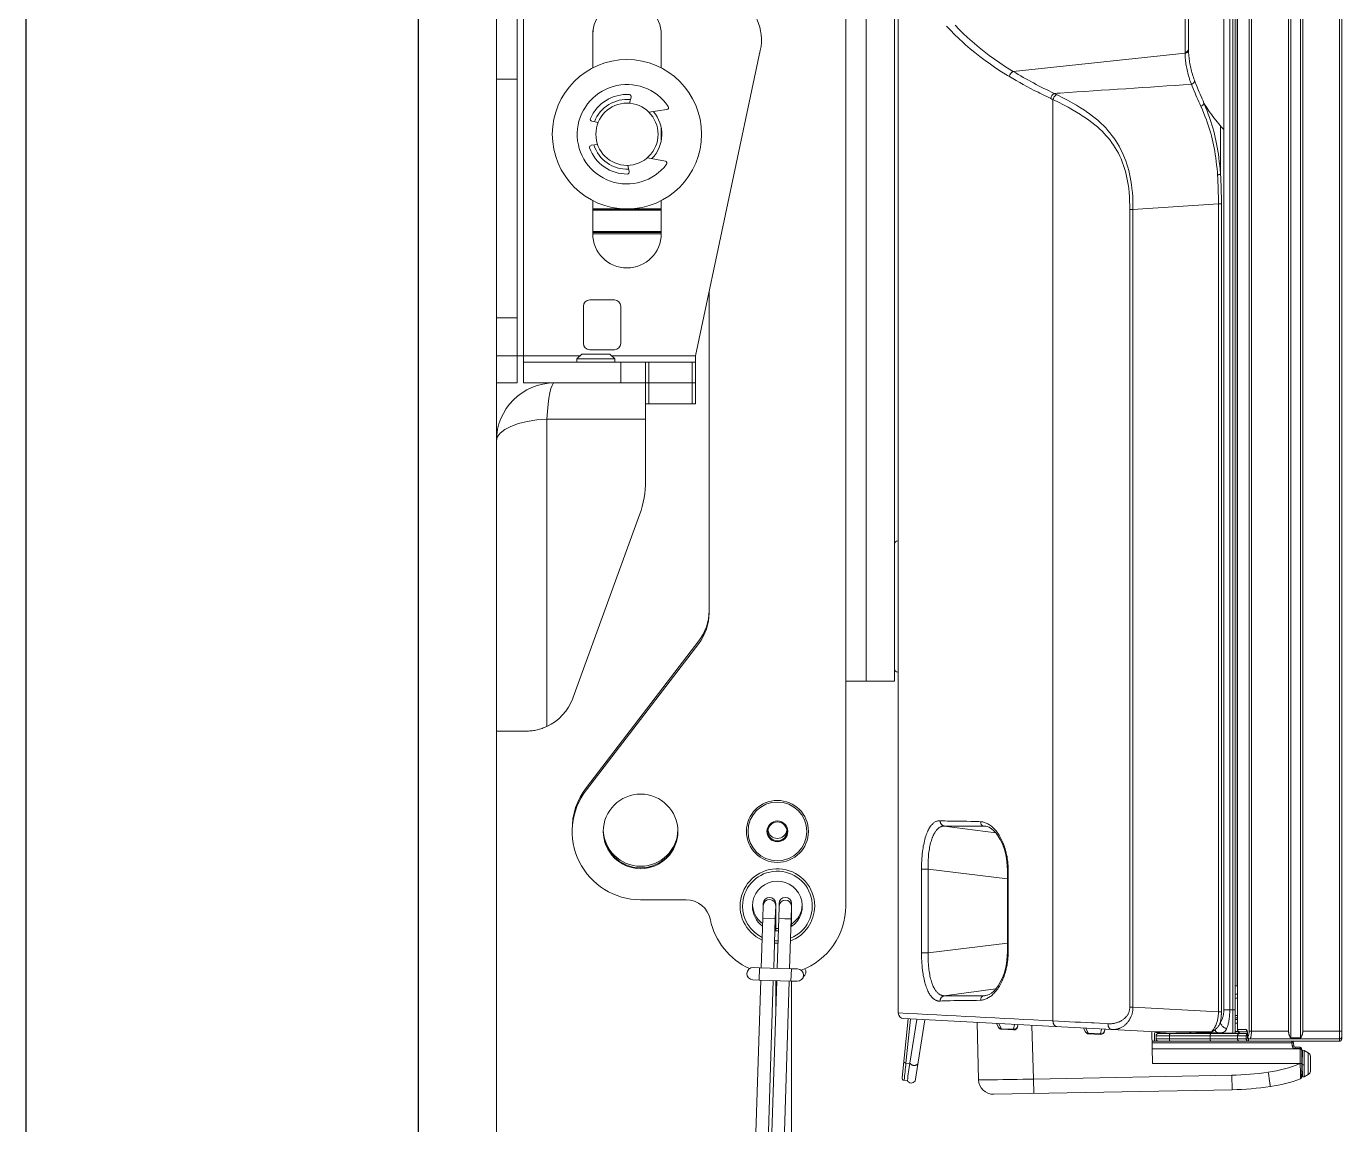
# Model space of a CAD drawing. Header units: millimetres. Extents: x -71336 to -35435, y -26189 to 22712.
# Drawn here: x -63671 to -63503.1, y -17579.9 to -17439.7 of the extents above; entities that cross this region are included whole.
import ezdxf

# ---------------------------------------------------------------- set-up
doc = ezdxf.new("R2010")
doc.units = ezdxf.units.MM
doc.layers.add('SC - Containment', color=30, linetype='Continuous')
doc.layers.add('SC - Equipment', color=7, linetype='Continuous', lineweight=13)

# ---------------------------------------------------------------- blocks, each defined once
blk = doc.blocks.new('SONY FW-49XE8001 - SIDE')
at = {"layer": 'SC - Equipment'}
for points in [[(-50.74, -159.98), (-50.78, -159.94), (-50.81, -159.91), (-50.83, -159.87), (-50.86, -159.83), (-50.89, -159.78), (-50.91, -159.72), (-50.94, -159.67), (-50.96, -159.61), (-50.98, -159.54), (-50.99, -159.48), (-51.01, -159.41), (-51.02, -159.34), (-51.03, -159.27), (-51.03, -159.19), (-51.03, -159.11), (-51.03, -159.11), (-51.03, 472.09, 0.028269)], [(-56.01, 473.59), (-56.01, -160.11, 0.414296), (-55.71, -160.41), (-31.81, -160.41)], [(-43.95, -159.21), (-43.95, -159.21), (-43.01, -159.21, 0.414369), (-42.71, -158.91), (-42.71, 468.45, 0.070482), (-42.72, 468.53), (-44.2, 473.67, 0.335075), (-44.48, 473.89), (-49.23, 473.89)], [(-49.52, -159.98), (-49.49, -159.94), (-49.46, -159.91), (-49.43, -159.87), (-49.41, -159.83), (-49.38, -159.78), (-49.35, -159.72), (-49.33, -159.67), (-49.31, -159.61), (-49.29, -159.54), (-49.27, -159.48), (-49.26, -159.41), (-49.25, -159.34), (-49.24, -159.27), (-49.23, -159.19), (-49.23, -159.11), (-49.23, -159.11), (-49.23, 472.09, -0.028269)], [(-44.28, -160.11), (-44.3, -160.11), (-44.31, -160.1), (-44.32, -160.1), (-44.33, -160.08), (-44.34, -160.07), (-44.36, -160.04), (-44.36, -160.04), (-44.38, -159.99), (-44.39, -159.95), (-44.41, -159.91), (-44.42, -159.86), (-44.42, -159.82), (-44.44, -159.72), (-44.46, -159.62), (-44.47, -159.51), (-44.47, -159.5), (-44.48, -159.39), (-44.48, -159.29), (-44.48, -159.18), (-44.48, -159.11), (-44.45, 472.59, -0.194205)], [(-43.99, -159.4, -0.014598), (-43.98, -159.29, -0.012703), (-43.97, -159.18), (-43.96, -159.16), (-43.96, -159.13), (-43.95, -159.1), (-43.94, -159.07), (-43.93, -159.04), (-43.92, -159.01), (-43.9, -158.98), (-43.9, -158.98), (-43.89, -158.96), (-43.87, -158.94), (-43.86, -158.93), (-43.85, -158.92), (-43.84, -158.91), (-43.82, -158.91), (-42.72, -158.91), (-42.72, 467.88), (-42.72, 467.88), (-43.86, 471.85, 0.020571), (-43.9, 471.98, 0.024263), (-43.94, 472.08)], [(-42.11, 190.73), (-42.41, 190.77), (-42.41, -159.39), (-32.31, -159.21), (-0.12, -157.52, 0.398867), (0.59, -156.78), (0.59, 131.08, 0.198915), (-14.05, 166.43), (-36.31, 188.69, -0.198753), (-36.46, 189.05)], [(-36.46, -33.71), (-36.46, 189.45, 0.378837), (-37.34, 190.45), (-42.11, 191.03), (-42.11, -159.38)], [(-19.61, -39.53, -0.000709), (-19.32, -39.39, 0.025572), (-14.09, -36.58), (-13.85, -36.44), (-13.11, -35.97), (-12.39, -35.5), (-11.7, -35.02), (-11.02, -34.53), (-10.37, -34.03), (-9.74, -33.53), (-9.13, -33.03), (-8.55, -32.51), (-8.26, -32.26), (-7.7, -31.74), (-7.17, -31.21), (-6.66, -30.68)], [(-28.96, -54.21), (-29.37, -54.21), (-40.27, -53.49), (-40.66, -53.49), (-40.66, -156.64), (-40.27, -156.64), (-29.37, -156.07), (-28.96, -156.07), (-28.96, -54.21), (-28.96, -53.71), (-28.94, -53.13), (-28.91, -52.58), (-28.87, -52.05), (-28.82, -51.54), (-28.82, -51.51), (-28.75, -51.03), (-28.68, -50.58), (-28.6, -50.15), (-28.51, -49.74), (-28.41, -49.35), (-28.3, -48.97), (-28.18, -48.6), (-28.04, -48.23), (-27.89, -47.86), (-27.85, -47.75), (-27.68, -47.39), (-27.5, -47.03), (-27.32, -46.69), (-27.11, -46.34), (-26.9, -46.01), (-26.68, -45.69), (-26.45, -45.37), (-26.21, -45.07), (-25.96, -44.78), (-25.7, -44.5), (-25.42, -44.22), (-25.13, -43.94), (-24.82, -43.66), (-24.48, -43.38), (-24.13, -43.1), (-23.74, -42.81), (-23.33, -42.52), (-22.89, -42.23), (-22.67, -42.09), (-22.16, -41.77), (-21.63, -41.46), (-21.08, -41.15), (-20.5, -40.83), (-19.88, -40.52), (-19.23, -40.2), (-19.16, -40.17, -0.001112), (-18.87, -40.03), (-18.46, -39.84), (-17.97, -39.6), (-17.48, -39.36), (-17.25, -39.24), (-16.77, -39), (-16.29, -38.75), (-15.83, -38.5), (-15.37, -38.25), (-14.91, -38), (-14.47, -37.75), (-14.02, -37.49), (-13.59, -37.23), (-13.35, -37.09), (-12.6, -36.62), (-11.87, -36.14), (-11.17, -35.66), (-10.49, -35.18), (-9.83, -34.68), (-9.19, -34.18), (-8.58, -33.68), (-7.98, -33.17), (-7.69, -32.9), (-7.13, -32.38), (-6.59, -31.86), (-6.07, -31.33), (-5.57, -30.79)], [(-36.02, -15.62), (-36.02, -34.11, -0.385142), (-36.46, -33.68)], [(-37.25, -37.81, 0.316132), (-36.83, -38.23), (-36.93, -38.48), (-37.04, -38.76), (-37.09, -38.87), (-37.17, -39.07), (-37.29, -39.35), (-37.41, -39.62), (-37.54, -39.9), (-37.66, -40.17), (-37.78, -40.45), (-37.9, -40.72), (-38.02, -41), (-38.23, -41.49), (-38.42, -41.94), (-38.59, -42.36), (-38.74, -42.75), (-38.81, -42.94), (-38.94, -43.32), (-39.07, -43.7), (-39.18, -44.07), (-39.29, -44.45), (-39.39, -44.82), (-39.49, -45.19), (-39.58, -45.57), (-39.66, -45.96), (-39.74, -46.35), (-39.81, -46.76), (-39.88, -47.18), (-39.94, -47.61), (-40, -48.06), (-40.05, -48.51), (-40.1, -48.98), (-40.14, -49.47), (-40.16, -49.77), (-40.2, -49.76), (-40.24, -49.76), (-40.27, -49.76), (-40.31, -49.75), (-40.35, -49.75), (-40.39, -49.74), (-40.43, -49.73), (-40.46, -49.72), (-40.47, -49.72), (-40.5, -49.71), (-40.54, -49.7), (-40.54, -43.52), (-40.5, -43.47), (-40.31, -43.25), (-40.13, -43.03), (-39.95, -42.81), (-39.92, -42.77), (-39.75, -42.55), (-39.58, -42.33), (-39.42, -42.11), (-39.26, -41.9), (-39.11, -41.68), (-38.97, -41.47), (-38.82, -41.26), (-38.69, -41.05), (-38.56, -40.84), (-38.43, -40.63), (-38.31, -40.35), (-38.19, -40.06), (-38.07, -39.78), (-37.95, -39.5), (-37.83, -39.22), (-37.71, -38.94), (-37.6, -38.66), (-37.51, -38.46), (-37.4, -38.17), (-37.35, -38.07), (-37.25, -37.81), (-37.22, -37.71), (-37.15, -37.52), (-37.08, -37.32), (-37.01, -37.12), (-36.95, -36.93), (-36.9, -36.73), (-36.84, -36.54), (-36.79, -36.34), (-36.75, -36.15), (-36.7, -35.95), (-36.66, -35.76), (-36.63, -35.57), (-36.59, -35.38), (-36.57, -35.19), (-36.54, -35), (-36.52, -34.81), (-36.5, -34.62), (-36.49, -34.43), (-36.47, -34.25), (-36.47, -34.06), (-36.46, -33.87), (-36.46, -33.81), (-36.46, -33.84), (-36.45, -33.87), (-36.44, -33.91), (-36.43, -33.94), (-36.42, -33.98), (-36.4, -34.01), (-36.38, -34.03), (-36.36, -34.06), (-36.33, -34.09), (-36.31, -34.12), (-36.27, -34.14), (-36.24, -34.16), (-36.21, -34.18), (-36.17, -34.2), (-36.13, -34.22), (-36.08, -34.23), (-36.04, -34.23), (-36.02, -34.24), (-14.09, -36.58), (-14.05, -36.6), (-14, -36.63), (-13.96, -36.66), (-13.92, -36.69), (-13.88, -36.72), (-13.84, -36.76), (-13.8, -36.8), (-13.77, -36.85), (-13.73, -36.9), (-13.7, -36.94), (-13.69, -36.97), (-13.66, -37.02), (-13.64, -37.07), (-13.62, -37.12), (-13.6, -37.18), (-13.59, -37.23)], [(-36.02, -34.11, -0.002582), (-36.02, -34.24), (-36.02, -34.31), (-36.03, -34.49), (-36.04, -34.68), (-36.05, -34.87), (-36.06, -35.06), (-36.08, -35.24), (-36.1, -35.43), (-36.13, -35.62), (-36.16, -35.8), (-36.19, -35.99), (-36.23, -36.18), (-36.27, -36.37), (-36.31, -36.57), (-36.35, -36.76), (-36.41, -36.95), (-36.46, -37.15), (-36.52, -37.34), (-36.58, -37.54), (-36.64, -37.73), (-36.71, -37.92), (-36.78, -38.12), (-36.83, -38.23, -0.000259), (-20.09, -39.34, -0.00013), (-19.32, -39.39, -0.203203), (-18.87, -40.03)], [(-38.02, -41, -0.265793), (-38.43, -40.63), (-38.63, -41.13), (-38.82, -41.6), (-38.98, -42.04), (-39.13, -42.45), (-39.17, -42.57), (-39.31, -42.98), (-39.44, -43.39), (-39.56, -43.79), (-39.67, -44.19), (-39.78, -44.6), (-39.87, -45), (-39.96, -45.41), (-40.05, -45.83), (-40.13, -46.26), (-40.2, -46.7), (-40.27, -47.16), (-40.34, -47.62), (-40.39, -48.1), (-40.45, -48.58), (-40.49, -49.09), (-40.53, -49.61), (-40.54, -49.7, 0.017129), (-40.66, -53.49)], [(-40.16, -49.77, 0.017353), (-40.27, -53.49), (-40.27, -156.64), (-40.27, -156.69), (-40.27, -156.81), (-40.27, -156.94), (-40.26, -157.06), (-40.25, -157.18), (-40.23, -157.3), (-40.21, -157.42), (-40.19, -157.54), (-40.17, -157.66), (-40.14, -157.77), (-40.11, -157.88), (-40.08, -157.99), (-40.04, -158.1), (-40, -158.21), (-39.97, -158.29), (-39.93, -158.39), (-39.88, -158.49), (-39.84, -158.57), (-39.79, -158.66), (-39.74, -158.74), (-39.69, -158.82), (-39.64, -158.89), (-39.59, -158.96), (-39.54, -159.03), (-39.48, -159.09), (-39.43, -159.15), (-39.37, -159.21), (-39.37, -159.21), (-39.37, -159.22), (-39.38, -159.23), (-39.38, -159.25), (-39.39, -159.26), (-39.39, -159.27), (-39.4, -159.28), (-39.4, -159.29), (-39.41, -159.3), (-39.42, -159.31), (-39.43, -159.32), (-39.43, -159.32), (-39.43, -159.32), (-39.43, -159.33), (-39.44, -159.33), (-39.44, -159.33), (-39.44, -159.33), (-39.45, -159.33), (-39.45, -159.33), (-39.45, -159.34), (-39.46, -159.34), (-39.46, -159.34)], [(0.59, -113.3), (0.62, -113.3, 0.399046), (1.09, -112.8), (1.09, -97, 0.399067), (0.62, -96.5), (0.59, -96.5)], [(-9.91, -132.37, -0.351518), (-10.3, -132.93, 0.039083), (-10.58, -132.95)], [(-10.59, -154.57, 0.038751), (-10.31, -154.6, -0.352028), (-9.91, -155.16)], [(0.59, -156.78, -0.000003), (-19.16, -157.8), (-19.16, -157.82), (-19.17, -157.88), (-19.17, -157.94), (-19.18, -158), (-19.19, -158.05), (-19.2, -158.1), (-19.21, -158.15), (-19.23, -158.2), (-19.25, -158.24), (-19.28, -158.28), (-19.3, -158.32), (-19.33, -158.36), (-19.36, -158.39), (-19.39, -158.42), (-19.43, -158.45), (-19.46, -158.48), (-19.49, -158.5), (-19.53, -158.51), (-19.56, -158.53), (-19.6, -158.54), (-19.63, -158.54), (-19.66, -158.55)], [(-0.68, -157.55), (0.11, -165.06, -0.4246), (-0.17, -165.39), (-0.57, -165.42, -0.580443), (-1.55, -165.49), (-2.79, -157.66)], [(-0.57, -165.42, -0.000074), (-0.9, -163.19), (-1.79, -157.61)], [(-56.01, -159.81, 0.414213), (-55.71, -160.11), (-44.28, -160.11, 0.414213), (-43.98, -159.81), (-43.98, -159.51), (-43.98, -159.43), (-43.97, -159.34), (-43.96, -159.26), (-43.95, -159.2), (-43.94, -159.16), (-43.93, -159.13), (-43.93, -159.12)], [(-9.47, -158.01), (-9.66, -165.32, -0.412206), (-11.6, -167.17), (-42.01, -166.59, -0.030766), (-46.91, -166.19, -0.052503), (-50.75, -165.22, -0.307135), (-50.88, -165.04), (-50.91, -164.11), (-50.91, -161.58), (-50.91, -161.56), (-50.9, -161.35, -0.398855), (-50.7, -161.16), (-50.08, -161.16, 0.399114), (-49.88, -160.97), (-49.86, -160.6, -0.398731), (-49.66, -160.41)], [(-44.2, -159.11), (-44.19, -159.17), (-44.19, -159.24), (-44.19, -159.32), (-44.18, -159.39), (-44.17, -159.47), (-44.15, -159.54), (-44.13, -159.61), (-44.13, -159.64), (-44.12, -159.67), (-44.1, -159.71), (-44.09, -159.73), (-44.07, -159.76), (-44.06, -159.77), (-44.05, -159.78), (-44.03, -159.8), (-44.02, -159.8), (-44.01, -159.81), (-43.98, -159.81), (-43.99, -159.81), (-43.99, -159.51), (-43.98, -159.51, -0.012815), (-43.98, -159.44), (-43.96, -159.46), (-43.93, -159.48), (-43.91, -159.5), (-43.89, -159.52), (-43.87, -159.55), (-43.86, -159.58), (-43.84, -159.61), (-43.84, -159.62), (-43.83, -159.65), (-43.82, -159.68), (-43.82, -159.71), (-43.82, -160.11), (-43.82, -160.14), (-43.83, -160.17), (-43.83, -160.19), (-43.84, -160.22), (-43.85, -160.25), (-43.87, -160.27), (-43.89, -160.3), (-43.91, -160.32), (-43.93, -160.34), (-43.95, -160.36), (-43.98, -160.38), (-43.99, -160.38), (-44.02, -160.4), (-44.05, -160.4), (-44.08, -160.41), (-44.11, -160.41), (-44.11, -160.05)], [(-43.98, -159.41), (-32.61, -159.41, -0.414187), (-32.31, -159.71), (-32.31, -160.11, -0.414187), (-32.61, -160.41)], [(-42.41, -159.14), (-42.45, -159.14), (-42.49, -159.14), (-42.52, -159.14), (-42.56, -159.15), (-42.6, -159.15), (-42.64, -159.15), (-42.67, -159.15), (-42.7, -159.16), (-42.74, -159.17), (-42.75, -159.17), (-42.75, -159.17), (-42.76, -159.17), (-42.77, -159.17), (-42.78, -159.18), (-42.97, -159.36), (-42.97, -159.37), (-42.97, -159.37), (-42.98, -159.37), (-42.98, -159.38), (-42.98, -159.38), (-42.98, -159.38), (-42.98, -159.39), (-42.98, -159.39), (-42.98, -159.39), (-42.98, -159.4), (-43.01, -159.41, -0.414442), (-42.71, -159.71), (-42.71, -160.11, -0.414442), (-43.01, -160.41)], [(-38.71, -159.4, 0.064189), (-38.97, -159.41), (-38.97, -159.36), (-40.28, -159.36)], [(-23.05, -158.73), (-23.29, -159.19, -0.267962), (-23.71, -159.46), (-25.23, -159.54, -0.38377), (-25.75, -159.12), (-25.79, -158.87)], [(-25.76, -159.05, 0.384862), (-25.24, -159.46, 0.001299), (-25.23, -159.54)], [(-23.25, -159.12), (-23.27, -159.15), (-23.3, -159.19), (-23.32, -159.22), (-23.33, -159.23), (-23.36, -159.26), (-23.39, -159.28), (-23.43, -159.31), (-23.46, -159.33), (-23.5, -159.34), (-23.54, -159.36), (-23.58, -159.37), (-23.59, -159.37), (-23.63, -159.38), (-23.67, -159.38, -0.000342), (-23.71, -159.46)], [(-11.95, -158.14), (-12.19, -158.61, -0.26797), (-12.61, -158.88), (-14.13, -158.96, -0.383675), (-14.65, -158.54), (-14.69, -158.29)], [(-14.66, -158.47, 0.384901), (-14.14, -158.88, -0.002355), (-14.13, -158.96)], [(-12.15, -158.54), (-12.17, -158.57), (-12.2, -158.6), (-12.22, -158.63), (-12.23, -158.65), (-12.26, -158.68), (-12.29, -158.7), (-12.33, -158.72), (-12.36, -158.74), (-12.4, -158.76), (-12.44, -158.78), (-12.48, -158.79), (-12.49, -158.79), (-12.53, -158.8), (-12.57, -158.8, 0.000641), (-12.61, -158.88)], [(-31.83, -161.38), (-50.71, -161.38, 0.277827), (-50.91, -161.56), (-50.91, -161.56), (-50.91, -161.56), (-50.91, -161.56), (-50.91, -161.56), (-50.91, -161.56, -0.095222), (-50.89, -161.5)], [(-50.9, -161.35), (-50.9, -161.35), (-50.9, -161.35), (-50.89, -161.35), (-50.88, -161.35), (-50.86, -161.35), (-50.86, -161.35), (-50.84, -161.35), (-50.83, -161.35), (-50.82, -161.35), (-50.8, -161.35), (-50.77, -161.35), (-50.76, -161.35), (-50.74, -161.35), (-50.72, -161.35), (-50.7, -161.35), (-50.71, -161.38), (-50.71, -163.26, 0.061373), (-46.64, -164.36), (-46.67, -164.54), (-46.69, -164.72), (-46.72, -164.91), (-46.74, -165.06), (-46.77, -165.25), (-46.79, -165.38), (-46.81, -165.56), (-46.83, -165.66), (-46.85, -165.84), (-46.86, -165.88), (-46.87, -165.95), (-46.89, -166.05), (-46.89, -166.07), (-46.9, -166.11), (-46.9, -166.14), (-46.9, -166.15), (-46.9, -166.16), (-46.91, -166.17), (-46.91, -166.18), (-46.91, -166.18), (-46.91, -166.19), (-46.91, -166.19), (-46.91, -166.19)], [(-50.71, -163.26, 0.000687), (-50.74, -164.2), (-50.75, -164.2), (-50.77, -164.2), (-50.79, -164.2), (-50.81, -164.19), (-50.82, -164.19), (-50.84, -164.18), (-50.86, -164.17), (-50.88, -164.16), (-50.89, -164.15), (-50.9, -164.14), (-50.91, -164.12), (-50.91, -164.11)], [(-0.12, -162.92), (-0.12, -162.94), (-0.12, -162.97), (-0.12, -163), (-0.13, -163.02), (-0.15, -163.05), (-0.16, -163.07), (-0.17, -163.08), (-0.19, -163.1), (-0.21, -163.12), (-0.23, -163.14), (-0.26, -163.16), (-0.29, -163.17), (-0.32, -163.18), (-0.36, -163.19), (-0.39, -163.2), (-0.39, -163.2, -0.000073), (-0.17, -165.39)]]:
    blk.add_lwpolyline(points, format="xyb", dxfattribs=at)
for points in [[(-55.71, -160.41), (-55.71, 473.89)], [(-49.52, 473.39), (-49.52, -159.98), (-50.74, -159.98), (-50.74, 473.39)], [(-44.2, 472.29), (-44.2, -159.11), (-49.23, -159.11)], [(-40.66, -156.64), (-40.66, -156.72), (-40.65, -156.86), (-40.65, -156.99), (-40.64, -157.05), (-40.63, -157.19), (-40.62, -157.32), (-40.61, -157.46), (-40.59, -157.59), (-40.57, -157.73), (-40.54, -157.86), (-40.51, -158), (-40.56, -157.94), (-40.6, -157.87), (-40.64, -157.81), (-40.67, -157.74), (-40.71, -157.66), (-40.74, -157.59), (-40.78, -157.5), (-40.81, -157.42), (-40.83, -157.33), (-40.84, -157.32), (-40.86, -157.23), (-40.89, -157.13), (-40.91, -157.03), (-40.92, -156.93), (-40.94, -156.82), (-40.95, -156.72), (-40.96, -156.61), (-40.97, -156.5), (-40.97, -156.39), (-40.97, -156.38), (-41.73, -156.38), (-41.73, 186.03)], [(-40.97, -156.38), (-40.97, 186.03), (-41.73, 186.03), (-42.11, 186.07)], [(-42.41, -153.34), (-42.66, -153.34), (-42.66, 182.66), (-42.41, 182.66)], [(-26.18, -158.17), (-26.18, -158.18), (-26.18, -158.24), (-26.19, -158.3), (-26.19, -158.36), (-26.2, -158.41), (-26.21, -158.47), (-26.23, -158.51), (-26.25, -158.56), (-26.27, -158.61), (-26.29, -158.65), (-26.31, -158.69), (-26.34, -158.72), (-26.37, -158.76), (-26.4, -158.79), (-26.43, -158.82), (-26.47, -158.84), (-26.5, -158.86), (-26.53, -158.88), (-26.57, -158.89), (-26.6, -158.91), (-26.63, -158.91), (-26.66, -158.92), (-26.75, -158.92), (-26.84, -158.92), (-26.93, -158.91), (-27.02, -158.91), (-27.1, -158.9), (-27.19, -158.88), (-27.2, -158.88), (-27.29, -158.86), (-27.37, -158.84), (-27.46, -158.82), (-27.54, -158.79), (-27.63, -158.76), (-27.71, -158.73), (-27.79, -158.69), (-27.87, -158.65), (-27.95, -158.61), (-28.03, -158.56), (-28.11, -158.51), (-28.19, -158.46), (-28.26, -158.4), (-28.34, -158.35), (-28.38, -158.31), (-28.45, -158.25), (-28.52, -158.18), (-28.58, -158.11), (-28.65, -158.04), (-28.71, -157.97), (-28.77, -157.89), (-28.83, -157.81), (-28.88, -157.73), (-28.93, -157.65), (-28.98, -157.56), (-29.03, -157.47), (-29.07, -157.4), (-29.11, -157.31), (-29.15, -157.21), (-29.18, -157.12), (-29.22, -157.02), (-29.25, -156.93), (-29.27, -156.83), (-29.3, -156.73), (-29.32, -156.62), (-29.34, -156.52), (-29.35, -156.42), (-29.36, -156.31), (-29.37, -156.21), (-29.37, -156.18), (-29.37, -156.07), (-29.37, -54.21), (-29.37, -53.8), (-29.36, -53.18), (-29.33, -52.6), (-29.29, -52.05), (-29.24, -51.53), (-29.18, -51.03), (-29.11, -50.55), (-29.03, -50.09), (-28.93, -49.65), (-28.83, -49.23), (-28.72, -48.81), (-28.59, -48.41), (-28.45, -48), (-28.44, -47.99), (-28.29, -47.59), (-28.12, -47.2), (-27.94, -46.81), (-27.75, -46.43), (-27.59, -46.13), (-27.38, -45.77), (-27.16, -45.42), (-26.92, -45.07), (-26.68, -44.74), (-26.43, -44.42), (-26.17, -44.11), (-25.89, -43.8), (-25.61, -43.5), (-25.31, -43.21), (-24.99, -42.92), (-24.87, -42.82), (-24.54, -42.54), (-24.19, -42.27), (-23.81, -41.98), (-23.38, -41.69), (-23.17, -41.54), (-22.67, -41.22), (-22.14, -40.9), (-21.6, -40.58), (-21.03, -40.26), (-20.42, -39.94), (-19.79, -39.62), (-19.61, -39.53), (-19.57, -39.56), (-19.53, -39.59), (-19.49, -39.62), (-19.46, -39.64), (-19.42, -39.68), (-19.39, -39.72), (-19.35, -39.77), (-19.32, -39.82), (-19.28, -39.87), (-19.26, -39.92), (-19.23, -39.98), (-19.21, -40.03), (-19.2, -40.06), (-19.18, -40.11), (-19.16, -40.17), (-19.16, -157.8), (-19.87, -157.84), (-20.57, -157.87), (-21.27, -157.91), (-21.97, -157.95), (-22.68, -157.98), (-23.38, -158.02), (-24.08, -158.06), (-24.41, -158.07), (-25.11, -158.11), (-25.81, -158.15), (-26.19, -158.17), (-26.22, -158.17), (-26.32, -158.17), (-26.43, -158.17), (-26.53, -158.17), (-26.64, -158.16), (-26.74, -158.15), (-26.85, -158.13), (-26.95, -158.12), (-27.05, -158.1), (-27.06, -158.1), (-27.16, -158.07), (-27.26, -158.05), (-27.35, -158.02), (-27.45, -157.98), (-27.54, -157.95), (-27.63, -157.91), (-27.71, -157.87), (-27.8, -157.83), (-27.88, -157.78), (-27.91, -157.76), (-27.99, -157.72), (-28.07, -157.67), (-28.14, -157.61), (-28.21, -157.56), (-28.28, -157.5), (-28.34, -157.45), (-28.4, -157.39), (-28.46, -157.33), (-28.51, -157.26), (-28.56, -157.2), (-28.61, -157.14), (-28.66, -157.07), (-28.7, -157), (-28.74, -156.93), (-28.75, -156.9), (-28.79, -156.83), (-28.82, -156.75), (-28.85, -156.68), (-28.88, -156.6), (-28.9, -156.52), (-28.92, -156.45), (-28.93, -156.37), (-28.94, -156.3), (-28.95, -156.22), (-28.96, -156.15), (-28.96, -156.07)], [(-42.71, -41.91), (-42.66, -41.96)], [(-42.66, -52.41), (-42.71, -52.41)], [(0.62, -96.5), (0.62, -113.3)], [(-13.44, -138.51), (-13.44, -138.43), (-13.43, -138.19), (-13.42, -137.96), (-13.41, -137.73), (-13.38, -137.5), (-13.36, -137.27), (-13.32, -137.04), (-13.29, -136.82), (-13.24, -136.59), (-13.19, -136.37), (-13.14, -136.15), (-13.11, -136.04), (-13.05, -135.83), (-12.99, -135.62), (-12.92, -135.42), (-12.84, -135.23), (-12.77, -135.04), (-12.69, -134.86), (-12.6, -134.68), (-12.52, -134.5), (-12.42, -134.34), (-12.33, -134.17), (-12.29, -134.11), (-12.2, -133.96), (-12.1, -133.82), (-11.99, -133.68), (-11.89, -133.55), (-11.79, -133.42), (-11.7, -133.33), (-11.6, -133.22), (-11.5, -133.12), (-11.39, -133.02), (-11.29, -132.94), (-11.18, -132.86), (-11.17, -132.85), (-11.06, -132.77), (-10.95, -132.71), (-10.85, -132.64), (-10.74, -132.59), (-10.63, -132.54), (-10.52, -132.5), (-10.41, -132.46), (-10.31, -132.43), (-10.21, -132.4), (-10.1, -132.39), (-10, -132.37), (-9.91, -132.37), (-9.7, -132.36), (-9.19, -132.34), (-8.67, -132.33), (-8.16, -132.32), (-7.64, -132.31), (-7.12, -132.3), (-7.07, -132.3), (-6.56, -132.3), (-6.07, -132.29), (-5.68, -132.29), (-5.34, -132.28), (-5.03, -132.27), (-4.75, -132.25), (-4.75, -132.3), (-4.75, -132.35), (-4.76, -132.4), (-4.77, -132.44), (-4.79, -132.49), (-4.8, -132.54), (-4.82, -132.58), (-4.85, -132.62), (-4.87, -132.66), (-4.9, -132.7), (-4.93, -132.73), (-4.96, -132.77), (-5, -132.8), (-5.04, -132.83), (-5.04, -132.83), (-5.08, -132.85), (-5.12, -132.88), (-5.16, -132.89), (-5.2, -132.91), (-5.25, -132.92), (-5.29, -132.93), (-5.22, -132.93), (-5.15, -132.94), (-5.07, -132.95), (-5, -132.96), (-4.97, -132.97), (-4.9, -132.99), (-4.83, -133.02), (-4.77, -133.05), (-4.7, -133.09), (-4.64, -133.13), (-4.57, -133.17), (-4.51, -133.22), (-4.45, -133.28), (-4.42, -133.31), (-4.36, -133.37), (-4.29, -133.44), (-4.23, -133.52), (-4.17, -133.6), (-4.11, -133.69), (-4.06, -133.78), (-4, -133.89), (-3.94, -134), (-3.88, -134.12), (-3.82, -134.25), (-3.77, -134.39), (-3.75, -134.43), (-3.69, -134.59), (-3.64, -134.75), (-3.59, -134.92), (-3.54, -135.09), (-3.5, -135.27), (-3.45, -135.46), (-3.41, -135.65), (-3.38, -135.86), (-3.34, -136.08), (-3.32, -136.22), (-3.29, -136.46), (-3.27, -136.71), (-3.25, -136.96), (-3.23, -137.21), (-3.22, -137.47), (-3.21, -137.73), (-3.21, -137.99), (-3.21, -138.26), (-3.21, -138.42), (-3.21, -139.49), (-3.21, -140.56), (-3.21, -141.63), (-3.21, -142.69), (-3.21, -143.76), (-3.21, -144.83), (-3.21, -145.9), (-3.21, -146.96), (-3.21, -148.03), (-3.21, -149.1), (-3.21, -149.27), (-3.21, -149.53), (-3.21, -149.8), (-3.22, -150.06), (-3.23, -150.32), (-3.25, -150.57), (-3.27, -150.82), (-3.3, -151.06), (-3.33, -151.3), (-3.34, -151.45), (-3.38, -151.66), (-3.42, -151.87), (-3.46, -152.07), (-3.5, -152.25), (-3.54, -152.43), (-3.59, -152.61), (-3.64, -152.77), (-3.69, -152.93), (-3.75, -153.09), (-3.77, -153.14), (-3.83, -153.27), (-3.88, -153.4), (-3.94, -153.52), (-4, -153.64), (-4.06, -153.74), (-4.12, -153.83), (-4.18, -153.92), (-4.24, -154), (-4.3, -154.08), (-4.36, -154.15), (-4.43, -154.22), (-4.45, -154.24), (-4.51, -154.3), (-4.58, -154.35), (-4.64, -154.39), (-4.71, -154.43), (-4.77, -154.47), (-4.84, -154.5), (-4.91, -154.53), (-4.98, -154.55), (-5.01, -154.56), (-5.08, -154.57), (-5.15, -154.58), (-5.22, -154.59), (-5.29, -154.59), (-5.38, -154.59), (-5.88, -154.59), (-6.38, -154.59), (-6.8, -154.59), (-7.3, -154.59), (-7.8, -154.59), (-8.3, -154.59), (-8.8, -154.59), (-9.3, -154.59), (-9.81, -154.59), (-10.31, -154.6), (-10.78, -154.52)], [(-4.75, -132.25), (-4.67, -132.25), (-4.6, -132.25), (-4.52, -132.26), (-4.45, -132.27), (-4.37, -132.29), (-4.33, -132.31), (-4.26, -132.33), (-4.19, -132.36), (-4.12, -132.4), (-4.05, -132.45), (-3.97, -132.49), (-3.9, -132.55), (-3.83, -132.61), (-3.81, -132.64), (-3.74, -132.71), (-3.67, -132.78), (-3.6, -132.87), (-3.53, -132.96), (-3.46, -133.06), (-3.4, -133.16), (-3.33, -133.27), (-3.26, -133.4), (-3.2, -133.53), (-3.13, -133.68), (-3.07, -133.83), (-3.05, -133.89), (-2.98, -134.06), (-2.92, -134.24), (-2.86, -134.43), (-2.81, -134.63), (-2.75, -134.83), (-2.7, -135.05), (-2.66, -135.27), (-2.61, -135.51), (-2.57, -135.76), (-2.55, -135.91), (-2.51, -136.19), (-2.48, -136.48), (-2.45, -136.77), (-2.42, -137.07), (-2.4, -137.37), (-2.39, -137.67), (-2.38, -137.98), (-2.37, -138.3), (-2.37, -138.42)], [(-10.58, -132.95), (-10.58, -132.95), (-10.7, -132.98), (-11, -133.09), (-11.3, -133.27), (-11.6, -133.53), (-11.89, -133.84), (-12.17, -134.21), (-12.43, -134.65), (-12.67, -135.13), (-12.87, -135.66), (-13.04, -136.22), (-13.18, -136.81), (-13.27, -137.41), (-13.33, -138.04), (-13.34, -138.51), (-13.34, -149.01), (-13.33, -149.5), (-13.27, -150.12), (-13.18, -150.73), (-13.04, -151.31), (-12.87, -151.87), (-12.67, -152.39), (-12.43, -152.88), (-12.17, -153.31), (-11.89, -153.68), (-11.6, -154), (-11.3, -154.25), (-11, -154.43), (-10.71, -154.54), (-10.59, -154.57), (-10.59, -154.57)], [(-10.77, -133), (-10.3, -132.93), (-9.92, -132.93), (-9.42, -132.93), (-8.91, -132.93), (-8.8, -132.93), (-8.3, -132.93), (-7.8, -132.93), (-7.29, -132.93), (-6.79, -132.93), (-6.29, -132.93), (-5.79, -132.93), (-5.29, -132.93), (-11.86, -133.8)], [(-13.34, -139.66), (-3.21, -138.42), (-2.37, -138.42), (-2.37, -149.1), (-2.37, -149.22), (-2.38, -149.54), (-2.39, -149.85), (-2.4, -150.16), (-2.42, -150.46), (-2.45, -150.75), (-2.48, -151.05), (-2.51, -151.33), (-2.55, -151.62), (-2.57, -151.76), (-2.61, -152.02), (-2.66, -152.25), (-2.7, -152.48), (-2.75, -152.69), (-2.81, -152.9), (-2.86, -153.09), (-2.92, -153.28), (-2.98, -153.47), (-3.05, -153.64), (-3.07, -153.69), (-3.13, -153.85), (-3.2, -153.99), (-3.26, -154.13), (-3.33, -154.25), (-3.4, -154.37), (-3.46, -154.47), (-3.53, -154.57), (-3.6, -154.66), (-3.67, -154.74), (-3.74, -154.82), (-3.81, -154.89), (-3.83, -154.92), (-3.9, -154.98), (-3.98, -155.03), (-4.05, -155.08), (-4.12, -155.13), (-4.19, -155.16), (-4.26, -155.2), (-4.33, -155.22), (-4.37, -155.23), (-4.45, -155.25), (-4.52, -155.27), (-4.6, -155.28), (-4.67, -155.28), (-4.75, -155.28), (-5.03, -155.26), (-5.33, -155.25), (-5.67, -155.24), (-6.04, -155.23), (-6.5, -155.22), (-6.61, -155.22), (-7.12, -155.22), (-7.33, -155.22), (-7.84, -155.21), (-8.36, -155.2), (-8.88, -155.19), (-9.39, -155.18), (-9.91, -155.16), (-10, -155.15), (-10.11, -155.14), (-10.21, -155.12), (-10.31, -155.1), (-10.42, -155.07), (-10.52, -155.03), (-10.63, -154.99), (-10.74, -154.94), (-10.85, -154.88), (-10.95, -154.82), (-11.06, -154.75), (-11.17, -154.68), (-11.19, -154.67), (-11.29, -154.59), (-11.39, -154.5), (-11.5, -154.41), (-11.6, -154.31), (-11.7, -154.2), (-11.79, -154.1), (-11.89, -153.98), (-12, -153.85), (-12.1, -153.71), (-12.2, -153.56), (-12.29, -153.41), (-12.33, -153.35), (-12.43, -153.19), (-12.52, -153.02), (-12.6, -152.85), (-12.69, -152.67), (-12.77, -152.48), (-12.85, -152.3), (-12.92, -152.1), (-12.99, -151.9), (-13.05, -151.69), (-13.11, -151.48), (-13.14, -151.37), (-13.2, -151.15), (-13.24, -150.93), (-13.29, -150.71), (-13.33, -150.48), (-13.36, -150.25), (-13.39, -150.02), (-13.41, -149.79), (-13.42, -149.56), (-13.43, -149.33), (-13.44, -149.09), (-13.44, -149.01)], [(-13.34, -138.51), (-13.44, -138.51), (-13.44, -149.01), (-13.34, -149.01)], [(-42.66, -140.89), (-42.71, -140.89)], [(-2.37, -149.1), (-3.21, -149.1), (-13.34, -147.86)], [(-42.71, -154.41), (-42.41, -154.41)], [(-11.86, -153.72), (-5.29, -154.59), (-5.25, -154.6), (-5.21, -154.61), (-5.17, -154.63), (-5.12, -154.65), (-5.08, -154.67), (-5.04, -154.69), (-5.04, -154.7), (-5, -154.72), (-4.96, -154.76), (-4.93, -154.79), (-4.9, -154.82), (-4.87, -154.86), (-4.85, -154.9), (-4.83, -154.94), (-4.81, -154.99), (-4.79, -155.03), (-4.77, -155.08), (-4.76, -155.13), (-4.75, -155.18), (-4.75, -155.18), (-4.75, -155.23), (-4.75, -155.28)], [(-42.71, -154.91), (-42.41, -154.91)], [(-42.71, -157.11), (-42.41, -157.11)], [(-42.71, -157.4), (-42.41, -157.4)], [(-42.41, -157.61), (-42.71, -157.61)], [(-42.11, -156.38), (-42.41, -156.38)], [(-41.32, -158.81), (-41.31, -158.84), (-41.28, -158.9), (-41.25, -158.95), (-41.22, -158.99), (-41.19, -159.04), (-41.16, -159.07), (-41.13, -159.11), (-41.09, -159.14), (-41.07, -159.16), (-41.03, -159.19), (-40.99, -159.22), (-40.94, -159.25), (-40.9, -159.27), (-40.85, -159.29), (-40.8, -159.3), (-40.75, -159.32), (-40.69, -159.33), (-40.62, -159.34), (-40.56, -159.34), (-40.48, -159.35), (-40.39, -159.35), (-40.29, -159.35), (-40.28, -159.35), (-40.25, -159.35), (-40.22, -159.34), (-40.19, -159.33), (-40.16, -159.32), (-40.13, -159.3), (-40.09, -159.28), (-40.06, -159.26), (-40.03, -159.24), (-40, -159.21), (-39.97, -159.17), (-39.95, -159.14), (-39.92, -159.1), (-39.9, -159.05), (-39.87, -159), (-39.85, -158.95), (-39.84, -158.93), (-39.9, -158.88), (-39.96, -158.83), (-40.02, -158.77), (-40.08, -158.72), (-40.13, -158.66), (-40.18, -158.6), (-40.23, -158.54), (-40.28, -158.47), (-40.32, -158.41), (-40.36, -158.34), (-40.4, -158.26), (-40.44, -158.19), (-40.47, -158.11), (-40.5, -158.03), (-40.51, -158), (-40.53, -158.05), (-40.55, -158.1), (-40.57, -158.16), (-40.6, -158.21), (-40.62, -158.26), (-40.66, -158.31), (-40.69, -158.36), (-40.73, -158.41), (-40.77, -158.46), (-40.82, -158.5), (-40.87, -158.55), (-40.92, -158.59), (-40.97, -158.63), (-40.98, -158.64), (-41.03, -158.67), (-41.09, -158.71), (-41.15, -158.74), (-41.21, -158.77), (-41.26, -158.79), (-41.32, -158.81), (-41.36, -158.71), (-41.4, -158.62), (-41.44, -158.51), (-41.47, -158.4), (-41.5, -158.29), (-41.53, -158.17), (-41.56, -158.04), (-41.59, -157.91), (-41.61, -157.77), (-41.64, -157.61), (-41.66, -157.44), (-41.68, -157.28), (-41.69, -157.11), (-41.71, -156.94), (-41.72, -156.77), (-41.72, -156.6), (-41.73, -156.42), (-41.73, -156.38), (-42.11, -156.39)], [(-0.98, -157.57), (-0.39, -163.2), (-0.9, -163.23)], [(-56.01, -159.11), (-51.03, -159.11)], [(-31.79, -159.19), (-31.86, -163.26), (-50.68, -163.26), (-50.71, -163.26)], [(-42.73, -158.98), (-42.74, -159.01), (-42.75, -159.04), (-42.75, -159.05), (-42.77, -159.08), (-42.79, -159.1), (-42.81, -159.13), (-42.83, -159.15), (-42.85, -159.16), (-42.88, -159.18), (-42.91, -159.19), (-42.92, -159.2), (-42.95, -159.2), (-42.98, -159.21), (-43.01, -159.21)], [(-43.01, -159.41), (-42.98, -159.41), (-42.95, -159.42), (-42.92, -159.43), (-42.89, -159.44), (-42.88, -159.44), (-42.85, -159.46), (-42.83, -159.48), (-42.81, -159.5), (-42.79, -159.52), (-42.77, -159.55), (-42.75, -159.58), (-42.74, -159.6), (-42.73, -159.64), (-42.73, -159.65), (-42.72, -159.68), (-42.72, -159.71), (-42.72, -160.11)], [(-42.41, -159.36), (-42.97, -159.36)], [(-42.41, -158.11), (-42.71, -158.11)], [(-39.84, -158.93), (-39.82, -158.94), (-39.78, -158.98), (-39.73, -159.01), (-39.69, -159.04), (-39.64, -159.07), (-39.59, -159.09), (-39.55, -159.12), (-39.5, -159.15), (-39.47, -159.16), (-39.42, -159.19), (-39.37, -159.21), (-38.99, -159.21), (-38.3, -159.21), (-37.62, -159.21), (-37.31, -159.21), (-36.63, -159.21), (-35.94, -159.21), (-35.25, -159.21), (-34.57, -159.21), (-33.88, -159.21), (-33.19, -159.21), (-32.51, -159.21), (-32.51, -159.21), (-32.49, -159.21), (-32.47, -159.21), (-32.46, -159.21), (-32.44, -159.21), (-32.42, -159.21), (-32.4, -159.21), (-32.38, -159.21), (-32.35, -159.21), (-32.31, -159.21), (-32.31, -159.21), (-32.29, -159.21)], [(-39.28, -160.41), (-39.27, -160.41), (-39.27, -160.4), (-39.26, -160.4), (-39.26, -160.39), (-39.26, -160.38), (-39.25, -160.35), (-39.25, -160.32), (-39.25, -160.32), (-39.25, -160.29), (-39.24, -160.26), (-39.24, -160.23), (-39.24, -160.2), (-39.24, -160.17), (-39.24, -160.14), (-39.24, -160.11), (-39.24, -159.71), (-39.24, -159.68), (-39.24, -159.65), (-39.24, -159.62), (-39.24, -159.6), (-39.24, -159.56), (-39.25, -159.53), (-39.25, -159.5), (-39.25, -159.5), (-39.25, -159.47), (-39.26, -159.44), (-39.26, -159.43), (-39.26, -159.43), (-39.27, -159.42), (-39.27, -159.41), (-39.28, -159.41)], [(-38.93, -159.33), (-38.97, -159.36)], [(-34.08, -159.41), (-34.08, -159.41), (-34.07, -159.42), (-34.07, -159.43), (-34.07, -159.43), (-34.07, -159.44), (-34.06, -159.47), (-34.06, -159.5), (-34.06, -159.5), (-34.05, -159.53), (-34.05, -159.56), (-34.05, -159.6), (-34.05, -159.62), (-34.05, -159.65), (-34.04, -159.68), (-34.04, -159.71), (-34.04, -160.11), (-34.04, -160.14), (-34.05, -160.17), (-34.05, -160.2), (-34.05, -160.23), (-34.05, -160.26), (-34.05, -160.29), (-34.06, -160.32), (-34.06, -160.32), (-34.06, -160.35), (-34.07, -160.38), (-34.07, -160.39), (-34.07, -160.4), (-34.07, -160.4), (-34.08, -160.41), (-34.08, -160.41)], [(-32.11, -160.41), (-32.11, -159.31), (-33.59, -159.23)], [(-33.03, -159.22), (-32.72, -159.24), (-32.72, -159.22)], [(-23.35, -158.74), (-23.67, -159.38), (-25.24, -159.46), (-25.34, -158.85)], [(-16.48, -158.38), (-16.66, -165.23), (-15.96, -165.24), (-15.29, -165.25), (-14.6, -165.27), (-13.98, -165.28), (-13.28, -165.29), (-12.77, -165.3), (-12.07, -165.31), (-11.71, -165.32), (-11.25, -165.32), (-10.84, -165.33), (-10.49, -165.33), (-10.2, -165.33), (-9.97, -165.33), (-9.94, -165.33), (-9.8, -165.33), (-9.74, -165.33), (-9.73, -165.33), (-9.7, -165.33), (-9.69, -165.33), (-9.67, -165.33), (-9.67, -165.33), (-9.66, -165.32)], [(-12.25, -158.16), (-12.57, -158.8), (-14.14, -158.88), (-14.24, -158.26)], [(-55.71, -160.11), (-56.01, -160.11)], [(-50.08, -161.16), (-50.08, -161.35), (-50.7, -161.35), (-50.7, -161.16)], [(-49.86, -160.6), (-49.86, -160.6), (-49.86, -160.6), (-49.85, -160.6), (-49.84, -160.6), (-49.82, -160.6), (-49.82, -160.6), (-49.8, -160.6), (-49.8, -160.6), (-49.78, -160.6), (-49.76, -160.6), (-49.74, -160.6), (-49.72, -160.6), (-49.7, -160.6), (-49.68, -160.6), (-49.66, -160.6), (-49.68, -160.97), (-49.69, -160.97), (-49.71, -160.97), (-49.73, -160.97), (-49.75, -160.97), (-49.76, -160.97), (-49.78, -160.97), (-49.8, -160.97), (-49.82, -160.97), (-49.82, -160.97), (-49.84, -160.97), (-49.86, -160.97), (-49.87, -160.97), (-49.88, -160.97), (-49.88, -160.97), (-49.88, -160.97)], [(-49.66, -160.41), (-49.66, -160.6), (-31.81, -160.6)], [(-32.31, -160.11), (-44.28, -160.11), (-44.25, -160.11), (-44.22, -160.1), (-44.19, -160.1), (-44.18, -160.09), (-44.15, -160.08), (-44.13, -160.06), (-44.1, -160.05), (-44.08, -160.03), (-44.06, -160), (-44.04, -159.98), (-44.03, -159.95), (-44.02, -159.94), (-44.01, -159.91), (-44, -159.88)], [(-43.98, -159.71), (-32.31, -159.71)], [(-42.73, -160.18), (-42.74, -160.21), (-42.75, -160.24), (-42.75, -160.25), (-42.77, -160.28), (-42.79, -160.3), (-42.81, -160.32), (-42.83, -160.35), (-42.85, -160.36), (-42.88, -160.38), (-42.91, -160.39), (-42.92, -160.4), (-42.95, -160.4), (-42.98, -160.41), (-43.01, -160.41)], [(-51.75, -161.87), (-51.75, -164.65)], [(-51.23, -161.57), (-51.23, -161.56), (-51.23, -161.57), (-51.23, -161.64), (-51.23, -161.72), (-51.24, -161.8), (-51.23, -161.85), (-51.23, -161.89), (-51.23, -161.98), (-51.23, -162.11), (-51.23, -162.12), (-51.23, -162.17), (-51.23, -162.36), (-51.24, -162.54), (-51.24, -162.72), (-51.24, -162.86), (-51.23, -163.04), (-51.23, -163.23), (-51.23, -163.41), (-51.23, -163.55), (-51.23, -163.7), (-51.24, -163.85), (-51.23, -164.01), (-51.23, -164.07), (-51.23, -164.22), (-51.23, -164.38), (-51.23, -164.51), (-51.23, -164.64), (-51.24, -164.7), (-51.24, -164.8), (-51.23, -164.88), (-51.23, -164.95)], [(-51.23, -163.41), (-50.98, -163.41)], [(-50.91, -163.41), (-50.91, -163.41), (-50.92, -163.41), (-50.92, -163.41), (-50.93, -163.41), (-50.94, -163.41), (-50.94, -163.41), (-50.95, -163.41), (-50.96, -163.41), (-50.96, -163.41), (-50.97, -163.41), (-50.98, -163.41), (-50.98, -163.41), (-50.98, -163.41)], [(-50.71, -163.26), (-50.73, -163.26), (-50.75, -163.26), (-50.77, -163.26), (-50.79, -163.26), (-50.79, -163.26), (-50.81, -163.26), (-50.83, -163.26), (-50.85, -163.26), (-50.86, -163.26), (-50.88, -163.26), (-50.89, -163.26), (-50.9, -163.26), (-50.91, -163.26), (-50.91, -163.26), (-50.91, -163.26)], [(-1.9, -163.3), (-1.87, -163.33), (-1.85, -163.36), (-1.81, -163.38), (-1.78, -163.4), (-1.75, -163.42), (-1.71, -163.44), (-1.66, -163.46), (-1.62, -163.47), (-1.58, -163.48), (-1.53, -163.49), (-1.48, -163.49), (-1.47, -163.49), (-1.43, -163.49), (-1.38, -163.49), (-1.33, -163.48), (-1.29, -163.47), (-1.24, -163.46), (-1.24, -163.46), (-1.19, -163.44), (-1.15, -163.42), (-1.11, -163.4), (-1.07, -163.38), (-1.04, -163.35), (-1, -163.32), (-0.97, -163.29), (-0.95, -163.26), (-0.92, -163.23), (-0.9, -163.19)], [(-16.7, -167.08), (-16.66, -165.23), (-41.97, -164.74), (-42.01, -166.59)]]:
    blk.add_lwpolyline(points, dxfattribs=at)
blk.add_lwpolyline([(-52.01, -162.3), (-52.01, -164.22, 0.270978), (-51.75, -164.65), (-51.23, -164.95), (-51.01, -164.96), (-50.98, -163.41), (-51.01, -161.56), (-51.23, -161.57), (-51.75, -161.87, 0.270899)], format="xyb", close=True, dxfattribs=at)
for centre, radius, start, end in [((-31.71, -33.83), 4.75, 179.1604, 179.6542), ((-61.43, -25.62), 27.51, 318.0532, 319.4064), ((-123.63, -262.24), 152, 57.8092, 57.8315), ((-36.79, -126.16), 10.52, 235.7414, 236.0699), ((-47.64, -159.23), 3.65, 357.1993, 357.4172), ((-44.14, -158.91), 0.319, 309.7492, 359.0074), ((-43.04, -158.91), 0.317, 347.8394, 0.0055), ((-38.81, -158.41), 0.999, 269.9867, 294.5525), ((-36.51, -159.11), 0.3, 216.4394, 269.9825), ((-32.35, -158), 1.22, 271.1169, 272.7631), ((-50.08, -160.95), 0.4, 269.9846, 356.9895), ((-44.31, -159.81), 0.32, 347.7133, 359.8475), ((-43.04, -160.11), 0.317, 347.8481, 359.9936), ((-50.8, -161.81), 0.2, 199.2149, 238.2868), ((-50.8, -164.71), 0.2, 118.5171, 178.731), ((-2966.84, -135.68), 2916.23, 359.41971, 359.4397), ((-41.23, -126.63), 38.12, 261.8472, 268.89), ((-27.81, -167.49), 27.24, 8.9862, 9.0699)]:
    blk.add_arc(centre, radius, start, end, dxfattribs=at)
for points in [[(-36.46, -33.76), (-36.46, -33.74), (-36.46, -33.73), (-36.46, -33.71)], [(-43.97, -159.18), (-43.97, -159.19), (-43.97, -159.2), (-43.97, -159.21)], [(-42.99, -159.4), (-42.99, -159.4), (-42.99, -159.4), (-42.99, -159.41)]]:
    blk.add_open_spline(points, degree=3, dxfattribs=at)
blk = doc.blocks.new('CHIEF MSM1U - SIDE')
at = {"layer": 'SC - Equipment', "color": 146, "true_color": 0x105689}
for p, q in [((-50.8, 210.11), (-50.8, -208.99)), ((-47.2, 210.11), (-47.2, -208.99)), ((-3.45, -96.54), (-3.45, -167.44)), ((-44.61, -237.68), (-44.61, -107.9)), ((-2.66, -132.09), (-2.66, -112.65)), ((0, -132.09), (0, -112.65)), ((-12.36, -125.69), (-12.3, -126.47)), ((-21.04, -126.44), (-21.04, -130.68)), ((-12.3, -130.68), (-12.3, -126.44)), ((-25.4, -167.44), (-33.69, -128.44)), ((-2.66, -132.09), (0, -132.09)), ((-2.66, -162.58), (-2.66, -132.09)), ((0, -162.58), (0, -132.09)), ((-19.44, -136.3), (-21.76, -135.98)), ((-17.22, -134.4), (-16.98, -135.18)), ((-13, -137.64), (-12.19, -137.48)), ((-21.04, -138.32), (-21.04, -139.96)), ((-12.1, -140.55), (-12.92, -140.44)), ((-21.57, -142.58), (-19.28, -142.13)), ((-16.77, -143.11), (-16.95, -143.91)), ((-21.04, -147.6), (-21.04, -151.84)), ((-12.3, -151.84), (-12.3, -147.6)), ((-21.04, -148.67), (-12.3, -148.67)), ((-21.04, -148.72), (-12.3, -148.72)), ((-12.3, -148.85), (-21.04, -148.85)), ((-14.64, -148.67), (-18.7, -148.67)), ((-18.7, -148.67), (-18.7, -148.67)), ((-14.64, -148.67), (-14.64, -148.67)), ((-21.04, -151.57), (-12.3, -151.57)), ((-12.3, -151.7), (-21.04, -151.7)), ((-21.04, -151.84), (-12.3, -151.84)), ((-27.14, -159.24), (-27.14, -200.28)), ((-15.88, -161.09), (-15.88, -165.85)), ((-11.91, -160.3), (-15.08, -160.3)), ((-11.11, -165.85), (-11.11, -161.09)), ((-2.66, -162.58), (0, -162.58)), ((-2.66, -167.44), (-2.66, -162.58)), ((0, -167.44), (0, -162.58)), ((-25.4, -167.44), (-25.4, -168.23)), ((-14.73, -167.44), (-25.4, -167.44)), ((-14.48, -167.2), (-15.11, -167.83)), ((-15.11, -167.83), (-15.11, -168.23)), ((-10.29, -167.83), (-15.11, -167.83)), ((-15.08, -166.65), (-11.91, -166.65)), ((-10.92, -167.2), (-14.48, -167.2)), ((-10.29, -167.83), (-10.92, -167.2)), ((-3.45, -167.44), (-10.67, -167.44)), ((-10.29, -168.23), (-10.29, -167.83)), ((-3.45, -167.44), (-2.66, -167.44)), ((-3.45, -168.23), (-3.45, -167.44)), ((-2.66, -167.44), (0, -167.44)), ((-2.66, -167.44), (-2.66, -170.89)), ((0, -167.44), (0, -170.89)), ((-25.4, -170.89), (-25.4, -168.23)), ((-25.4, -168.23), (-25.4, -168.23)), ((-25.4, -168.23), (-24.98, -168.23)), ((-24.98, -168.23), (-24.98, -170.89)), ((-19.48, -168.23), (-24.98, -168.23)), ((-19.48, -170.89), (-19.48, -168.23)), ((-19.48, -168.23), (-19.05, -168.23)), ((-19.05, -170.89), (-19.05, -168.23)), ((-19.05, -168.23), (-15.88, -168.23)), ((-15.88, -168.23), (-15.88, -170.89)), ((-3.45, -168.23), (-15.88, -168.23)), ((-3.45, -170.89), (-3.45, -168.23)), ((-25.4, -170.89), (-25.4, -170.89)), ((-24.98, -170.89), (-25.4, -170.89)), ((-25.4, -173.55), (-25.4, -170.89)), ((-19.48, -170.89), (-24.98, -170.89)), ((-24.98, -170.89), (-24.98, -173.55)), ((-19.05, -170.89), (-19.48, -170.89)), ((-19.48, -173.55), (-19.48, -170.89)), ((-18.67, -170.89), (-19.05, -170.89)), ((-19.05, -175.5), (-19.05, -170.89)), ((-15.88, -170.89), (-18.67, -170.89)), ((-3.45, -170.89), (-15.88, -170.89)), ((-2.66, -170.89), (0, -170.89)), ((-24.98, -173.55), (-25.4, -173.55)), ((-24.98, -173.55), (-19.48, -173.55)), ((-19.05, -173.55), (-19.48, -173.55)), ((-19.05, -175.5), (-6.45, -175.5)), ((-19.05, -175.5), (-19.05, -183.37)), ((-6.45, -175.5), (-6.45, -214.75)), ((0, -215.34), (0, -178.31)), ((-18.28, -187.72), (-9.75, -211.16)), ((-11.49, -222.53), (-25.83, -203.83)), ((-11.49, -222.84), (-25.83, -204.14)), ((-47.2, -208.99), (-50.8, -208.99)), ((-44.61, -208.99), (-47.2, -208.99)), ((0, -215.34), (-3.78, -215.34)), ((-37.68, -237.37), (-37.68, -238.96)), ((-37.68, -237.74), (-37.63, -239.32)), ((-36.1, -237.68), (-36.1, -237.37)), ((-36.05, -239.27), (-36.1, -237.69)), ((-35.65, -237.37), (-35.65, -237.62)), ((-35.65, -237.67), (-35.65, -238.96)), ((-35.65, -237.67), (-35.6, -239.26)), ((-34.07, -237.65), (-34.07, -237.37)), ((-34.01, -239.21), (-34.07, -237.62)), ((-24.21, -236.88), (-18.41, -236.88)), ((-37.68, -238.96), (-37.68, -240.29)), ((-37.64, -238.96), (-37.68, -238.96)), ((-36.84, -239.3), (-37.63, -239.32)), ((-37.63, -239.32), (-37.43, -245.67)), ((-36.05, -239.27), (-36.84, -239.3)), ((-35.84, -245.62), (-36.05, -239.27)), ((-35.65, -238.96), (-35.65, -240.85)), ((-35.61, -238.96), (-35.65, -238.96)), ((-34.01, -239.21), (-35.6, -239.26)), ((-35.6, -239.26), (-35.4, -245.6)), ((-33.81, -245.55), (-34.01, -239.21)), ((-36, -240.54), (-35.65, -240.54)), ((-35.99, -240.85), (-35.55, -240.84)), ((-35.95, -242.12), (-35.51, -242.11)), ((-37.65, -245.68), (-38.44, -245.7)), ((-33.59, -245.55), (-37.65, -245.68)), ((-37.6, -247.26), (-37.65, -245.68)), ((-32.79, -245.52), (-33.59, -245.55)), ((-33.54, -247.13), (-33.59, -245.55)), ((-38.39, -247.29), (-37.6, -247.26)), ((-37.68, -247.27), (-37.68, -336.3)), ((-37.6, -247.26), (-33.54, -247.13)), ((-37.38, -247.26), (-34.49, -336.62)), ((-32.9, -336.57), (-35.79, -247.21)), ((-35.65, -247.2), (-35.65, -251.43)), ((-35.34, -247.19), (-32.46, -336.55)), ((-30.87, -336.5), (-33.76, -247.14)), ((-33.54, -247.13), (-32.74, -247.11))]:
    blk.add_line(p, q, dxfattribs=at)
at = {"layer": 'SC - Equipment', "color": 146, "true_color": 0x105689, "flags": 128}
for points in [[(-6.45, -175.5), (-6.52, -174.52), (-6.61, -173.62), (-6.71, -172.82), (-6.84, -172.15), (-6.97, -171.61), (-7.11, -171.21), (-7.27, -170.97), (-7.42, -170.89)], [(0, -178.31), (-0.12, -177.8), (-0.48, -177.31), (-1.06, -176.85), (-1.84, -176.44), (-2.81, -176.09), (-3.92, -175.81), (-5.15, -175.61), (-6.45, -175.5)], [(-35.94, -242.44), (-35.55, -242.43), (-35.5, -242.43)]]:
    blk.add_lwpolyline(points, dxfattribs=at)
at = {"layer": 'SC - Equipment', "color": 146, "true_color": 0x105689}
for centre, radius in [((-16.67, -139.14), 9.53), ((-16.67, -139.14), 3.97), ((-35.87, -228.15), 3.96), ((-35.87, -228.15), 3.75), ((-18.41, -228.15), 4.76), ((-35.87, -228.15), 1.33), ((-35.87, -228.15), 1.21)]:
    blk.add_circle(centre, radius, dxfattribs=at)
for centre, radius, start, end in [((-27.48, -127.12), 6.35, 120, 192), ((-16.67, -126.44), 4.37, 0, 180), ((-16.67, -139.14), 6.35, 217.1983, 145.9519), ((-16.97, -134.32), 0.254, 93.5908, 196.2749), ((-16.67, -139.14), 5.08, 23.3225, 93.5908), ((-21.72, -135.73), 0.254, 145.9519, 262.0008), ((-16.67, -139.14), 4.45, 21.0588, 95.8366), ((-16.67, -139.14), 4.45, 138.9735, 224.1857), ((-12.24, -137.23), 0.254, 280.9858, 23.3225), ((-16.67, -139.14), 4.45, 267.3226, 342.1003), ((-16.67, -139.14), 5.08, 269.5594, 339.8277), ((-12.14, -140.81), 0.254, 339.8277, 82.1644), ((-21.52, -142.83), 0.254, 101.1495, 217.1983), ((-16.71, -143.97), 0.254, 166.8754, 269.5594), ((-16.67, -151.84), 4.37, 180, 0), ((-15.08, -161.09), 0.794, 90, 180), ((-11.91, -161.09), 0.794, 0, 90), ((-15.08, -165.85), 0.794, 180, 270), ((-11.91, -165.85), 0.794, 270, 0), ((-7.42, -178.31), 7.42, 0, 90), ((-6.35, -183.37), 12.7, 180, 200), ((-20.79, -199.97), 6.35, 180, 217.5), ((-20.79, -200.28), 6.35, 180, 217.5), ((-3.78, -208.99), 6.35, 200, 245.1562), ((-18.41, -228.15), 8.73, 270, 37.5), ((-18.41, -227.84), 8.73, 358.9832, 37.5), ((-35.87, -227.84), 1.21, 187.3784, 352.6216), ((-18.41, -227.84), 4.76, 181.1955, 358.8045), ((-18.41, -228.04), 4.76, 180.668, 0), ((-35.87, -237.68), 4.76, 294.1854, 180), ((-35.87, -237.68), 4.45, 0, 247.8263), ((-35.87, -237.68), 3.18, 0, 237.1015), ((-36.89, -237.37), 0.794, 90, 180), ((-36.89, -237.37), 0.794, 0, 90), ((-34.86, -237.37), 0.794, 0, 180), ((-35.87, -237.68), 8.73, 180, 249.714), ((-35.87, -237.68), 4.76, 180, 249.5181), ((-35.87, -237.37), 3.18, 182.7971, 235.2498), ((-36.89, -237.71), 0.794, 91.8517, 181.8517), ((-36.89, -237.71), 0.794, 1.8517, 91.8517), ((-34.86, -237.65), 0.794, 1.8517, 181.8517), ((-35.87, -237.37), 3.18, 306.3823, 357.2029), ((-35.87, -237.68), 3.18, 306.602, 0), ((-35.87, -237.68), 4.45, 295.8772, 0), ((-24.21, -240.06), 3.18, 90, 168.463), ((-35.87, -237.68), 8.73, 293.9894, 348.463), ((-38.7, -246.1), 0.794, 147.9188, 233.4542), ((-38.42, -246.5), 0.794, 91.8517, 271.8517), ((-32.77, -246.31), 0.794, 271.8517, 91.8517)]:
    blk.add_arc(centre, radius, start, end, dxfattribs=at)
blk.add_open_spline([(-6.45, -214.75), (-6.25, -214.84), (-5.83, -215.02), (-5.19, -215.19), (-4.56, -215.31), (-4.09, -215.34), (-3.84, -215.34), (-3.78, -215.34)], degree=3, knots=[0, 0, 0, 0, 0.229442, 0.466032, 0.695504, 0.93152, 1, 1, 1, 1], dxfattribs=at)

msp = doc.modelspace()

# ---------------------------------------------------------------- linework, layer by layer
at = {"color": 7, "linetype": 'Continuous', "lineweight": 0, "ltscale": 3}
msp.add_line((-63611.023, -16019.268), (-63611.023, -18768.854), dxfattribs=at)
at = {"layer": 'SC - Containment', "ltscale": 0.2}
msp.add_lwpolyline([(-63671.023, -15839.354), (-63621.023, -15839.354), (-63621.023, -18958.681), (-63671.023, -18958.681)], close=True, dxfattribs=at)

# ---------------------------------------------------------------- block references
at = {"layer": 'SC - Equipment', "xscale": -1}
for name, p in [('SONY FW-49XE8001 - SIDE', (-63559.136, -17408.857)), ('CHIEF MSM1U - SIDE', (-63611.023, -17314.316))]:
    msp.add_blockref(name, p, dxfattribs=at)

doc.saveas('drawing.dxf')
